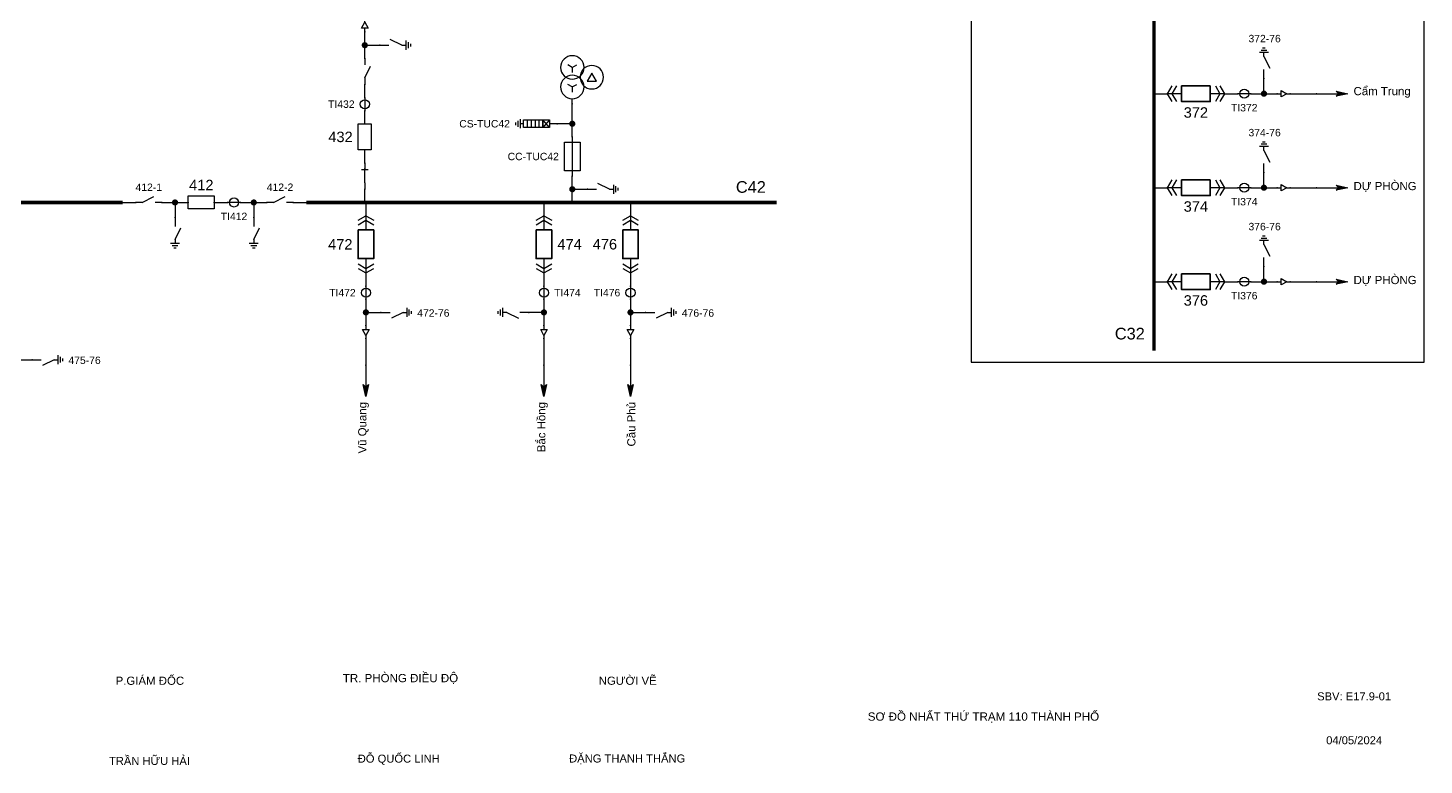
# Model space of a CAD drawing. Header units: millimetres. Extents: x -385 to 411, y 8 to 290.
# Drawn here: x 135.3 to 403.5, y 7.6 to 149.2 of the extents above; entities that cross this region are included whole.
import ezdxf

# ---------------------------------------------------------------- set-up
doc = ezdxf.new("R2010")
doc.units = ezdxf.units.MM
for name, color, linetype, lineweight in [('BUSBAR_22KV', 5, 'Continuous', 50), ('BUSBAR_35KV', 30, 'Continuous', 50), ('MV_22KV', 5, 'Continuous', 25), ('MV_35KV', 30, 'Continuous', 25)]:
    doc.layers.add(name, color=color, linetype=linetype, lineweight=lineweight)
doc.layers.add('SYM_PORTS', color=8, linetype='Continuous', plot=False)
doc.layers.add('TEXT', color=7, linetype='Continuous')
doc.styles.add('SLD_TEXT', font='arial.ttf')

# ---------------------------------------------------------------- blocks, each defined once
blk = doc.blocks.new('SYM_DRAWOUT_BREAKER')
at = {"lineweight": 25}
for points in [[(-1.5, 4.625), (0, 5.5), (1.5, 4.625)], [(0, 5.5), (0, 2.75)], [(-1.5, 3.75), (0, 4.625), (1.5, 3.75)], [(-1.5, -3.75), (0, -4.625), (1.5, -3.75)], [(-1.5, -4.625), (0, -5.5), (1.5, -4.625)], [(0, -2.75), (0, -5.5)]]:
    blk.add_lwpolyline(points, dxfattribs=at)
at = {"lineweight": 35}
blk.add_lwpolyline([(-1.5, 2.75), (1.5, 2.75), (1.5, -2.75), (-1.5, -2.75)], close=True, dxfattribs=at)
at = {"layer": 'SYM_PORTS'}
for p in [(0, 5.5), (0, -5.5)]:
    blk.add_point(p, dxfattribs=at)
blk.add_attdef('DEVICE_CODE', (2.5, 2.5), '', height=2)
at = {"flags": 1}
blk.add_attdef('RATING', (2.5, -0.5), '', height=2, dxfattribs=at)
blk = doc.blocks.new('SYM_CURRENT_TRANSFORMER')
at = {"lineweight": 25}
blk.add_lwpolyline([(0, 1.25), (0, -1.25)], dxfattribs=at)
blk.add_circle((0, 0), 0.875, dxfattribs=at)
at = {"layer": 'SYM_PORTS'}
for p in [(0, 1.25), (0, -1.25)]:
    blk.add_point(p, dxfattribs=at)
blk.add_attdef('DEVICE_CODE', (1.875, -1.75), '', height=2)
at = {"flags": 1}
blk.add_attdef('RATIO', (1.875, -4.75), '', height=2, dxfattribs=at)
blk = doc.blocks.new('SYM_EARTHING_SWITCH_OPEN')
at = {"lineweight": 25}
for points in [[(0, 3), (0, 1.25)], [(0, -1.25), (-1.125, 1)], [(-0.875, -2), (0.875, -2)], [(-0.5625, -2.4375), (0.5625, -2.4375)], [(0, -1.25), (0, -2)], [(-0.25, -2.875), (0.25, -2.875)]]:
    blk.add_lwpolyline(points, dxfattribs=at)
at = {"layer": 'SYM_PORTS'}
blk.add_point((0, 3), dxfattribs=at)
blk.add_attdef('DEVICE_CODE', (1.875, 0), '', height=2)
blk = doc.blocks.new('SYM_CABLE_TERMINATION')
at = {"lineweight": 25}
blk.add_lwpolyline([(-0.625, 0.5), (0.625, 0.5), (0, -0.625)], close=True, dxfattribs=at)
for points in [[(0, 1.25), (0, 0.5)], [(0, -0.625), (0, -1.25)]]:
    blk.add_lwpolyline(points, dxfattribs=at)
at = {"layer": 'SYM_PORTS'}
for p in [(0, 1.25), (0, -1.25)]:
    blk.add_point(p, dxfattribs=at)
blk = doc.blocks.new('SYM_LINE_FEEDER_ARROW')
blk.add_hatch(color=7).paths.add_polyline_path([(0, -3), (-0.5, -0.75), (0, -1.25), (0.5, -0.75)])
at = {"lineweight": 25}
blk.add_lwpolyline([(0, 3), (0, -1.25)], dxfattribs=at)
blk.add_lwpolyline([(0, -3), (-0.5, -0.75), (0, -1.25), (0.5, -0.75)], close=True, dxfattribs=at)
at = {"layer": 'SYM_PORTS'}
blk.add_point((0, 3), dxfattribs=at)
blk.add_attdef('LINE_NAME', (1.5, 0), '', height=2)
blk = doc.blocks.new('SYM_DISCONNECTOR_OPEN')
at = {"lineweight": 25}
for points in [[(0, -1.25), (-1.125, 1)], [(0, 2.5), (0, 1.25)], [(0, -1.25), (0, -2.5)]]:
    blk.add_lwpolyline(points, dxfattribs=at)
at = {"layer": 'SYM_PORTS'}
for p in [(0, 2.5), (0, -2.5)]:
    blk.add_point(p, dxfattribs=at)
blk.add_attdef('DEVICE_CODE', (1, -0.5), '', height=2)
blk = doc.blocks.new('SYM_CIRCUIT_BREAKER')
at = {"lineweight": 25}
blk.add_lwpolyline([(-1.25, 2.5), (1.25, 2.5), (1.25, -2.5), (-1.25, -2.5)], close=True, dxfattribs=at)
at = {"layer": 'SYM_PORTS'}
for p in [(0, 2.5), (0, -2.5)]:
    blk.add_point(p, dxfattribs=at)
blk.add_attdef('DEVICE_CODE', (2.25, -0.5), '', height=2)
at = {"flags": 1}
blk.add_attdef('RATING', (2.25, -3.5), '', height=2, dxfattribs=at)
blk = doc.blocks.new('SYM_DISCONNECTOR_CLOSED')
at = {"lineweight": 25}
for points in [[(-0.625, 1.25), (0.625, 1.25)], [(0, 2.5), (0, 1.25)], [(0, -1.25), (0, 1.5)], [(0, -1.25), (0, -2.5)]]:
    blk.add_lwpolyline(points, dxfattribs=at)
at = {"layer": 'SYM_PORTS'}
for p in [(0, 2.5), (0, -2.5)]:
    blk.add_point(p, dxfattribs=at)
blk.add_attdef('DEVICE_CODE', (1.625, -0.5), '', height=2)
blk = doc.blocks.new('SYM_FUSE_DISCONNECTOR')
at = {"lineweight": 25}
blk.add_lwpolyline([(-1.5, 2.75), (1.5, 2.75), (1.5, -2.75), (-1.5, -2.75)], close=True, dxfattribs=at)
blk.add_lwpolyline([(0, 3.75), (0, -3.75)], dxfattribs=at)
at = {"layer": 'SYM_PORTS'}
for p in [(0, 3.75), (0, -3.75)]:
    blk.add_point(p, dxfattribs=at)
blk.add_attdef('DEVICE_CODE', (2.5, 0.75), '', height=2)
at = {"flags": 1}
blk.add_attdef('RATING', (2.5, -2.25), '', height=2, dxfattribs=at)
blk = doc.blocks.new('SYM_SURGE_ARRESTER')
at = {"lineweight": 25}
for points in [[(0, 4), (0, 2.5)], [(-0.75, 2.5), (0.75, 1.25)], [(0.75, 2.5), (-0.75, 1.25)], [(-0.75, 0.5), (0.75, 0.5)], [(-0.75, -0.25), (0.75, -0.25)], [(-0.75, -1), (0.75, -1)], [(-0.75, -1.75), (0.75, -1.75)], [(0, -2.5), (0, -3.125)], [(-0.875, -3.125), (0.875, -3.125)], [(-0.5625, -3.5625), (0.5625, -3.5625)], [(-0.25, -4), (0.25, -4)]]:
    blk.add_lwpolyline(points, dxfattribs=at)
for points in [[(-0.75, 2.5), (0.75, 2.5), (0.75, 1.25), (-0.75, 1.25)], [(-0.75, 1.25), (0.75, 1.25), (0.75, -2.5), (-0.75, -2.5)]]:
    blk.add_lwpolyline(points, close=True, dxfattribs=at)
at = {"layer": 'SYM_PORTS'}
blk.add_point((0, 4), dxfattribs=at)
blk.add_attdef('DEVICE_CODE', (1.875, 1), '', height=2)
blk = doc.blocks.new('SYM_VOLTAGE_TRANSFORMER')
at = {"lineweight": 25}
for points in [[(0, 4.625), (0, 3.625)], [(0, 1.375), (-0.8625, 0.875)], [(0, 1.375), (0, 2.375)], [(0, 1.375), (0.8625, 0.875)], [(0, -2.375), (-0.8625, -2.875)], [(0, -2.375), (0, -1.375)], [(0, -2.375), (0.8625, -2.875)]]:
    blk.add_lwpolyline(points, dxfattribs=at)
blk.add_lwpolyline([(2.875, 0.25), (4.625, 0.25), (3.75, -1.25)], close=True, dxfattribs=at)
for centre in [(0, 1.375), (3.75, -0.5), (0, -2.375)]:
    blk.add_circle(centre, 2.25, dxfattribs=at)
at = {"layer": 'SYM_PORTS'}
blk.add_point((0, 4.625), dxfattribs=at)
blk.add_attdef('DEVICE_CODE', (7, 1.625), '', height=2)
at = {"flags": 1}
blk.add_attdef('RATIO', (7, -1.375), '', height=2, dxfattribs=at)

msp = doc.modelspace()

# ---------------------------------------------------------------- hatches: boundary and pattern name
at = {"layer": 'MV_22KV'}
h = msp.add_hatch(color=7, dxfattribs=at)
edge = h.paths.add_edge_path()
edge.add_arc((200.01, 145.87), 0.6, 0, 360)
h = msp.add_hatch(color=7, dxfattribs=at)
edge = h.paths.add_edge_path()
edge.add_arc((239.87, 130.78), 0.6, 0, 360)
h = msp.add_hatch(color=7, dxfattribs=at)
edge = h.paths.add_edge_path()
edge.add_arc((239.87, 118.2), 0.6, 0, 360)
h = msp.add_hatch(color=7, dxfattribs=at)
edge = h.paths.add_edge_path()
edge.add_arc((163.55, 115.66), 0.6, 0, 360)
h = msp.add_hatch(color=7, dxfattribs=at)
edge = h.paths.add_edge_path()
edge.add_arc((178.68, 115.66), 0.6, 0, 360)
h = msp.add_hatch(color=7, dxfattribs=at)
edge = h.paths.add_edge_path()
edge.add_arc((200.22, 94.54), 0.6, 0, 360)
h = msp.add_hatch(color=7, dxfattribs=at)
edge = h.paths.add_edge_path()
edge.add_arc((234.42, 94.54), 0.6, 0, 360)
h = msp.add_hatch(color=7, dxfattribs=at)
edge = h.paths.add_edge_path()
edge.add_arc((251.05, 94.54), 0.6, 0, 360)
at = {"layer": 'MV_35KV'}
h = msp.add_hatch(color=7, dxfattribs=at)
edge = h.paths.add_edge_path()
edge.add_arc((372.74, 136.55), 0.6, 0, 360)
h = msp.add_hatch(color=7, dxfattribs=at)
edge = h.paths.add_edge_path()
edge.add_arc((372.74, 118.49), 0.6, 0, 360)
h = msp.add_hatch(color=7, dxfattribs=at)
edge = h.paths.add_edge_path()
edge.add_arc((372.74, 100.44), 0.6, 0, 360)

# ---------------------------------------------------------------- linework, layer by layer
at = {"layer": 'BUSBAR_22KV', "const_width": 0.692}
for points in [[(40.19, 115.66), (153.47, 115.66)], [(188.76, 115.66), (279.15, 115.66)]]:
    msp.add_lwpolyline(points, dxfattribs=at)
at = {"layer": 'BUSBAR_35KV', "const_width": 0.692}
msp.add_lwpolyline([(351.62, 169.87), (351.62, 87.17)], dxfattribs=at)
at = {"layer": 'MV_22KV'}
for points in [[(200.01, 145.87), (200.01, 148.41)], [(200.01, 143.32), (200.01, 145.87)], [(200.01, 145.87), (202.9, 145.87)], [(200.01, 135.78), (200.01, 138.32)], [(239.87, 130.78), (239.87, 134.59)], [(200.01, 130.74), (200.01, 133.28)], [(239.87, 130.78), (236.97, 130.78)], [(239.87, 128.24), (239.87, 130.78)], [(200.01, 123.2), (200.01, 125.74)], [(239.87, 118.2), (239.87, 120.74)], [(200.01, 115.66), (200.01, 118.2)], [(239.87, 115.66), (239.87, 118.2)], [(239.87, 118.2), (242.76, 118.2)], [(153.47, 115.66), (156.01, 115.66)], [(161.01, 115.66), (163.55, 115.66)], [(163.55, 115.66), (163.55, 112.77)], [(163.55, 115.66), (166.1, 115.66)], [(171.1, 115.66), (173.64, 115.66)], [(176.14, 115.66), (178.68, 115.66)], [(178.68, 115.66), (178.68, 112.77)], [(178.68, 115.66), (181.22, 115.66)], [(186.22, 115.66), (188.76, 115.66)], [(200.22, 115.66), (200.22, 113.12)], [(234.42, 115.66), (234.42, 113.12)], [(251.05, 115.66), (251.05, 113.12)], [(200.22, 102.12), (200.22, 99.58)], [(234.42, 102.12), (234.42, 99.58)], [(251.05, 102.12), (251.05, 99.58)], [(200.22, 97.08), (200.22, 94.54)], [(234.42, 97.08), (234.42, 94.54)], [(251.05, 97.08), (251.05, 94.54)], [(200.22, 94.54), (203.12, 94.54)], [(200.22, 94.54), (200.22, 92)], [(234.42, 94.54), (231.53, 94.54)], [(234.42, 94.54), (234.42, 92)], [(251.05, 94.54), (253.95, 94.54)], [(251.05, 94.54), (251.05, 92)], [(200.22, 89.5), (200.22, 84.41)], [(234.42, 89.5), (234.42, 84.41)], [(251.05, 89.5), (251.05, 84.41)], [(133.22, 85.45), (136.11, 85.45)]]:
    msp.add_lwpolyline(points, dxfattribs=at)
at = {"layer": 'MV_35KV'}
for points in [[(274.27, 173.02), (276.97, 173.02), (316.5, 173.02), (316.5, 85), (403.5, 85), (403.5, 154.35), (389.56, 154.35), (386.86, 154.35)], [(372.74, 136.55), (372.74, 139.44)], [(351.62, 136.55), (354.16, 136.55)], [(365.16, 136.55), (367.7, 136.55)], [(370.2, 136.55), (372.74, 136.55)], [(372.74, 136.55), (375.28, 136.55)], [(377.78, 136.55), (382.86, 136.55)], [(372.74, 118.49), (372.74, 121.39)], [(351.62, 118.49), (354.16, 118.49)], [(365.16, 118.49), (367.7, 118.49)], [(370.2, 118.49), (372.74, 118.49)], [(372.74, 118.49), (375.28, 118.49)], [(377.78, 118.49), (382.86, 118.49)], [(372.74, 100.44), (372.74, 103.33)], [(351.62, 100.44), (354.16, 100.44)], [(365.16, 100.44), (367.7, 100.44)], [(370.2, 100.44), (372.74, 100.44)], [(372.74, 100.44), (375.28, 100.44)], [(377.78, 100.44), (382.86, 100.44)]]:
    msp.add_lwpolyline(points, dxfattribs=at)

# ---------------------------------------------------------------- block references
at = {"layer": 'MV_22KV', "rotation": 180}
msp.add_blockref('SYM_CABLE_TERMINATION', (200.01, 149.66), dxfattribs=at)
at = {"layer": 'MV_22KV', "xscale": -1}
for name, p, rotation in [('SYM_VOLTAGE_TRANSFORMER', (239.87, 139.22), 180), ('SYM_EARTHING_SWITCH_OPEN', (205.9, 145.87), 90), ('SYM_EARTHING_SWITCH_OPEN', (245.76, 118.2), 90), ('SYM_EARTHING_SWITCH_OPEN', (228.53, 94.54), 270)]:
    msp.add_blockref(name, p, dxfattribs=dict(at, rotation=rotation))
for name, p in [('SYM_DISCONNECTOR_OPEN', (200.01, 140.82)), ('SYM_DISCONNECTOR_CLOSED', (200.01, 120.7)), ('SYM_EARTHING_SWITCH_OPEN', (178.68, 109.77)), ('SYM_EARTHING_SWITCH_OPEN', (163.55, 109.77))]:
    msp.add_blockref(name, p, dxfattribs=at)
at = {"layer": 'MV_22KV'}
ref = msp.add_blockref('SYM_CURRENT_TRANSFORMER', (200.01, 134.53), dxfattribs=at)
ref.add_attrib('DEVICE_CODE', 'TI432', (192.96, 133.83), dxfattribs={"layer": 'TEXT', "height": 1.424, "style": 'SLD_TEXT'})
ref = msp.add_blockref('SYM_SURGE_ARRESTER', (232.97, 130.78), dxfattribs=dict(at, rotation=270))
ref.add_attrib('DEVICE_CODE', 'CS-TUC42', (218.16, 130.07), dxfattribs={"layer": 'TEXT', "height": 1.424, "style": 'SLD_TEXT'})
ref = msp.add_blockref('SYM_CIRCUIT_BREAKER', (200.01, 128.24), dxfattribs=at)
ref.add_attrib('DEVICE_CODE', '432', (193, 127.25), dxfattribs={"layer": 'TEXT', "height": 2.01, "style": 'SLD_TEXT'})
ref = msp.add_blockref('SYM_FUSE_DISCONNECTOR', (239.87, 124.49), dxfattribs=at)
ref.add_attrib('DEVICE_CODE', 'CC-TUC42', (227.45, 123.78), dxfattribs={"layer": 'TEXT', "height": 1.424, "style": 'SLD_TEXT'})
ref = msp.add_blockref('SYM_DISCONNECTOR_OPEN', (158.51, 115.66), dxfattribs=dict(at, rotation=270))
ref.add_attrib('DEVICE_CODE', '412-1', (155.97, 117.87), dxfattribs={"layer": 'TEXT', "height": 1.424, "style": 'SLD_TEXT'})
ref = msp.add_blockref('SYM_CIRCUIT_BREAKER', (168.6, 115.66), dxfattribs=dict(at, rotation=270))
ref.add_attrib('DEVICE_CODE', '412', (166.26, 118), dxfattribs={"layer": 'TEXT', "height": 2.008, "style": 'SLD_TEXT'})
ref = msp.add_blockref('SYM_DISCONNECTOR_OPEN', (183.72, 115.66), dxfattribs=dict(at, rotation=270))
ref.add_attrib('DEVICE_CODE', '412-2', (181.18, 117.87), dxfattribs={"layer": 'TEXT', "height": 1.424, "style": 'SLD_TEXT'})
ref = msp.add_blockref('SYM_CURRENT_TRANSFORMER', (174.89, 115.66), dxfattribs=dict(at, rotation=270))
ref.add_attrib('DEVICE_CODE', 'TI412', (172.34, 112.27), dxfattribs={"layer": 'TEXT', "height": 1.424, "style": 'SLD_TEXT'})
ref = msp.add_blockref('SYM_DRAWOUT_BREAKER', (200.22, 107.62), dxfattribs=at)
ref.add_attrib('DEVICE_CODE', '472', (192.96, 106.61), dxfattribs={"layer": 'TEXT', "height": 2.008, "style": 'SLD_TEXT'})
ref = msp.add_blockref('SYM_DRAWOUT_BREAKER', (234.42, 107.62), dxfattribs=at)
ref.add_attrib('DEVICE_CODE', '474', (237.01, 106.62), dxfattribs={"layer": 'TEXT', "height": 2.011, "style": 'SLD_TEXT'})
ref = msp.add_blockref('SYM_DRAWOUT_BREAKER', (251.05, 107.62), dxfattribs=at)
ref.add_attrib('DEVICE_CODE', '476', (243.79, 106.63), dxfattribs={"layer": 'TEXT', "height": 2.01, "style": 'SLD_TEXT'})
ref = msp.add_blockref('SYM_CURRENT_TRANSFORMER', (200.22, 98.33), dxfattribs=at)
ref.add_attrib('DEVICE_CODE', 'TI472', (193.17, 97.61), dxfattribs={"layer": 'TEXT', "height": 1.424, "style": 'SLD_TEXT'})
ref = msp.add_blockref('SYM_CURRENT_TRANSFORMER', (234.42, 98.33), dxfattribs=at)
ref.add_attrib('DEVICE_CODE', 'TI474', (236.39, 97.62), dxfattribs={"layer": 'TEXT', "height": 1.424, "style": 'SLD_TEXT'})
ref = msp.add_blockref('SYM_CURRENT_TRANSFORMER', (251.05, 98.33), dxfattribs=at)
ref.add_attrib('DEVICE_CODE', 'TI476', (244, 97.62), dxfattribs={"layer": 'TEXT', "height": 1.424, "style": 'SLD_TEXT'})
ref = msp.add_blockref('SYM_EARTHING_SWITCH_OPEN', (206.12, 94.54), dxfattribs=dict(at, rotation=90))
ref.add_attrib('DEVICE_CODE', '472-76', (210.08, 93.71), dxfattribs={"layer": 'TEXT', "height": 1.424, "style": 'SLD_TEXT'})
ref = msp.add_blockref('SYM_EARTHING_SWITCH_OPEN', (256.95, 94.54), dxfattribs=dict(at, rotation=90))
ref.add_attrib('DEVICE_CODE', '476-76', (260.91, 93.71), dxfattribs={"layer": 'TEXT', "height": 1.424, "style": 'SLD_TEXT'})
for name, p in [('SYM_CABLE_TERMINATION', (200.22, 90.75)), ('SYM_CABLE_TERMINATION', (234.42, 90.75)), ('SYM_CABLE_TERMINATION', (251.05, 90.75)), ('SYM_LINE_FEEDER_ARROW', (200.22, 81.41)), ('SYM_LINE_FEEDER_ARROW', (234.42, 81.41)), ('SYM_LINE_FEEDER_ARROW', (251.05, 81.41))]:
    msp.add_blockref(name, p, dxfattribs=at)
ref = msp.add_blockref('SYM_EARTHING_SWITCH_OPEN', (139.11, 85.45), dxfattribs=dict(at, rotation=90))
ref.add_attrib('DEVICE_CODE', '475-76', (143.08, 84.63), dxfattribs={"layer": 'TEXT', "height": 1.424, "style": 'SLD_TEXT'})
at = {"layer": 'MV_35KV'}
ref = msp.add_blockref('SYM_EARTHING_SWITCH_OPEN', (372.74, 142.44), dxfattribs=dict(at, rotation=180))
ref.add_attrib('DEVICE_CODE', '372-76', (369.77, 146.43), dxfattribs={"layer": 'TEXT', "height": 1.424, "style": 'SLD_TEXT'})
ref = msp.add_blockref('SYM_DRAWOUT_BREAKER', (359.66, 136.55), dxfattribs=dict(at, rotation=270))
ref.add_attrib('DEVICE_CODE', '372', (357.32, 131.94), dxfattribs={"layer": 'TEXT', "height": 2.01, "style": 'SLD_TEXT'})
ref = msp.add_blockref('SYM_CURRENT_TRANSFORMER', (368.95, 136.55), dxfattribs=dict(at, rotation=270))
ref.add_attrib('DEVICE_CODE', 'TI372', (366.41, 133.15), dxfattribs={"layer": 'TEXT', "height": 1.424, "style": 'SLD_TEXT'})
at = {"layer": 'MV_35KV', "rotation": 90}
for name, p in [('SYM_CABLE_TERMINATION', (376.53, 136.55)), ('SYM_LINE_FEEDER_ARROW', (385.86, 136.55)), ('SYM_CABLE_TERMINATION', (376.53, 118.49)), ('SYM_LINE_FEEDER_ARROW', (385.86, 118.49)), ('SYM_CABLE_TERMINATION', (376.53, 100.44)), ('SYM_LINE_FEEDER_ARROW', (385.86, 100.44))]:
    msp.add_blockref(name, p, dxfattribs=at)
at = {"layer": 'MV_35KV'}
ref = msp.add_blockref('SYM_EARTHING_SWITCH_OPEN', (372.74, 124.39), dxfattribs=dict(at, rotation=180))
ref.add_attrib('DEVICE_CODE', '374-76', (369.77, 128.37), dxfattribs={"layer": 'TEXT', "height": 1.424, "style": 'SLD_TEXT'})
ref = msp.add_blockref('SYM_DRAWOUT_BREAKER', (359.66, 118.49), dxfattribs=dict(at, rotation=270))
ref.add_attrib('DEVICE_CODE', '374', (357.32, 113.88), dxfattribs={"layer": 'TEXT', "height": 2.01, "style": 'SLD_TEXT'})
ref = msp.add_blockref('SYM_CURRENT_TRANSFORMER', (368.95, 118.49), dxfattribs=dict(at, rotation=270))
ref.add_attrib('DEVICE_CODE', 'TI374', (366.41, 115.1), dxfattribs={"layer": 'TEXT', "height": 1.424, "style": 'SLD_TEXT'})
ref = msp.add_blockref('SYM_EARTHING_SWITCH_OPEN', (372.74, 106.33), dxfattribs=dict(at, rotation=180))
ref.add_attrib('DEVICE_CODE', '376-76', (369.77, 110.32), dxfattribs={"layer": 'TEXT', "height": 1.424, "style": 'SLD_TEXT'})
ref = msp.add_blockref('SYM_DRAWOUT_BREAKER', (359.66, 100.44), dxfattribs=dict(at, rotation=270))
ref.add_attrib('DEVICE_CODE', '376', (357.32, 95.83), dxfattribs={"layer": 'TEXT', "height": 2.01, "style": 'SLD_TEXT'})
ref = msp.add_blockref('SYM_CURRENT_TRANSFORMER', (368.95, 100.44), dxfattribs=dict(at, rotation=270))
ref.add_attrib('DEVICE_CODE', 'TI376', (366.41, 97.04), dxfattribs={"layer": 'TEXT', "height": 1.424, "style": 'SLD_TEXT'})

# ---------------------------------------------------------------- texts
at = {"layer": 'TEXT', "attachment_point": 7, "style": 'SLD_TEXT'}
for s, insert, char_height in [('Cẩm Trung', (389.95, 135.79), 1.572), ('C42', (271.3, 117.48), 2.245), ('DỰ PHÒNG', (389.95, 117.68), 1.572), ('DỰ PHÒNG', (389.95, 99.63), 1.572), ('C32', (344.09, 89.31), 2.247), ('P.GIÁM ĐỐC', (152.14, 22.98), 1.571), ('TR. PHÒNG ĐIỀU ĐỘ', (195.78, 23.15), 1.5866), ('NGƯỜI VẼ', (244.96, 22.99), 1.56), ('SBV: E17.9-01', (382.96, 20), 1.5378), ('SƠ ĐỒ NHẤT THỨ TRẠM 110 THÀNH PHỐ', (296.63, 15.76), 1.5919), ('04/05/2024', (384.69, 11.56), 1.538), ('TRẦN HỮU HẢI', (150.86, 7.59), 1.5378), ('ĐỖ QUỐC LINH', (198.65, 7.63), 1.5378), ('ĐẶNG THANH THẮNG', (239.26, 7.74), 1.5378)]:
    msp.add_mtext(s, dxfattribs=dict(at, insert=insert, char_height=char_height))
at = {"layer": 'TEXT', "char_height": 1.572, "attachment_point": 7, "rotation": 90, "style": 'SLD_TEXT'}
for s, insert in [('Vũ Quang', (200.79, 67.44)), ('Bắc Hồng', (235.17, 67.68)), ('Cầu Phủ', (252.02, 68.78))]:
    msp.add_mtext(s, dxfattribs=dict(at, insert=insert))

doc.saveas('drawing.dxf')
